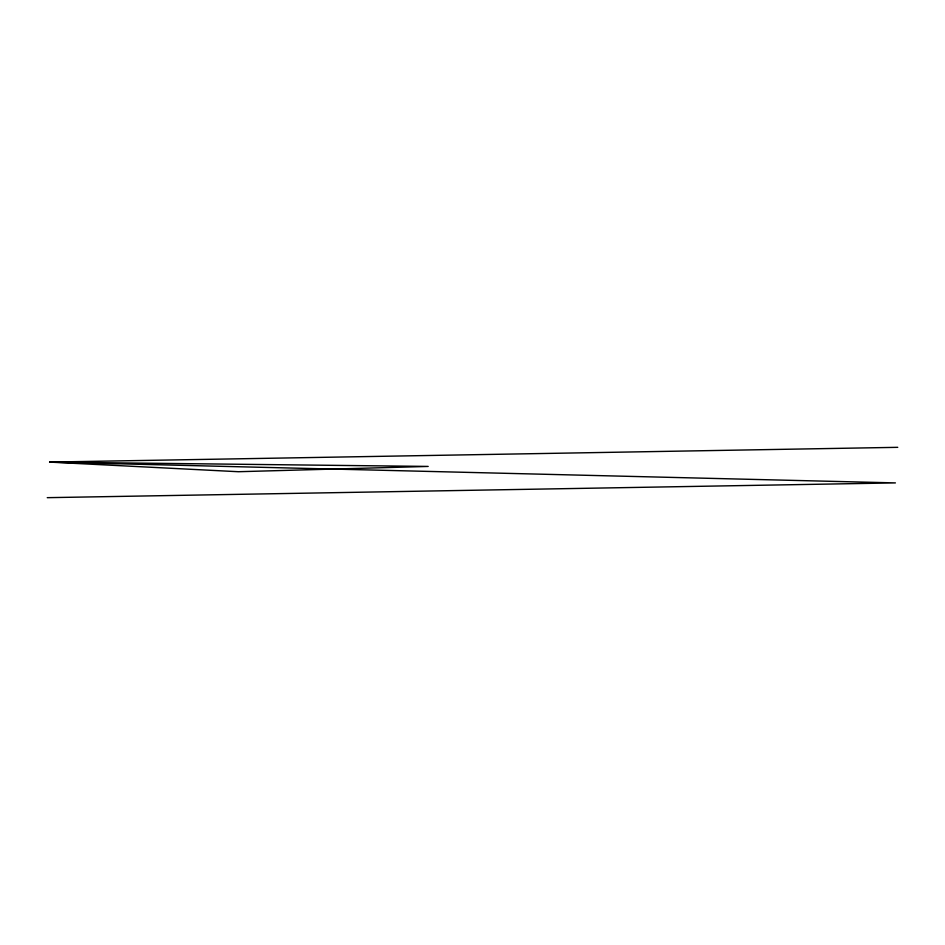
<?xml version="1.0" encoding="UTF-8"?>
<svg xmlns="http://www.w3.org/2000/svg" width="945" height="945" viewBox="0 0 945 945"><rect width="100%" height="100%" fill="white"/><g stroke="black" fill="none" stroke-linecap="round" stroke-linejoin="round"><path stroke-width="1.42" d="M897.75 447.328L49.589 462.093L238.4 471.72L428.179 466.428L49.589 462.093L895.411 482.907L47.25 497.672"/></g></svg>
